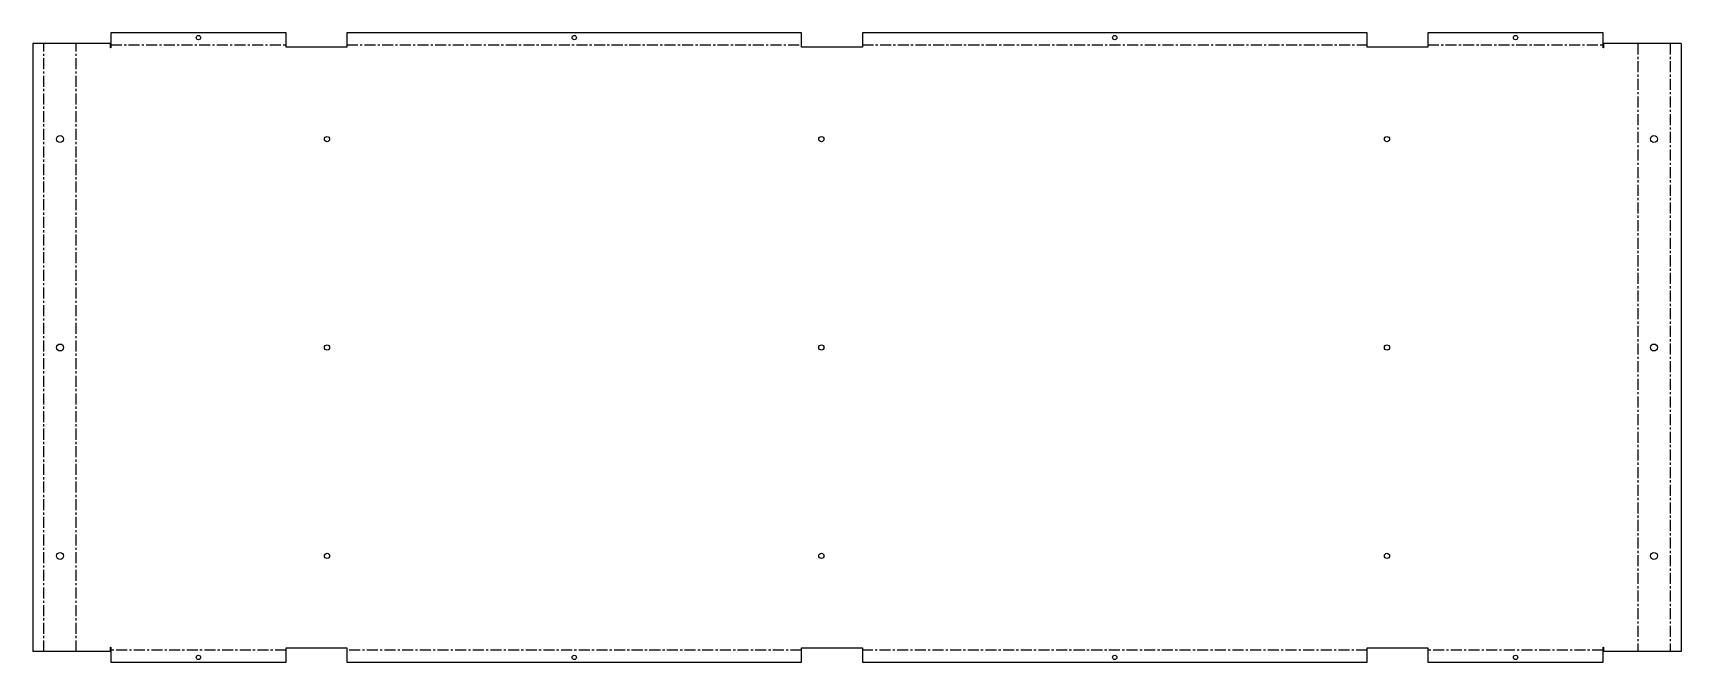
# Model space of a CAD drawing. Header units: millimetres. Extents: x -949 to 949, y -12 to 712.
import ezdxf

# ---------------------------------------------------------------- set-up
doc = ezdxf.new("R2010")
doc.units = ezdxf.units.MM
doc.linetypes.add('CENTERX2', pattern=[20.32, 12.7, -2.54, 2.54, -2.54])

msp = doc.modelspace()

# ---------------------------------------------------------------- linework, layer by layer
at = {"color": 7, "linetype": 'Continuous', "lineweight": 25}
for p, q in [((-858.8, 712.3), (-858.8, 695.2)), ((-657.2, 712.3), (-858.8, 712.3)), ((-657.2, 695.8), (-657.2, 712.3)), ((-587.2, 712.3), (-587.2, 695.8)), ((-63.8, 712.3), (-587.2, 712.3)), ((-63.8, 695.8), (-63.8, 712.3)), ((6.2, 712.3), (6.2, 695.8)), ((587.2, 712.3), (6.2, 712.3)), ((587.2, 695.8), (587.2, 712.3)), ((657.2, 712.3), (657.2, 695.8)), ((858.8, 712.3), (657.2, 712.3)), ((858.8, 695.2), (858.8, 712.3)), ((-948.5, 700), (-948.5, 0)), ((-859.4, 700), (-948.5, 700)), ((-859.4, 695.2), (-859.4, 700)), ((-858.8, 695.2), (-859.4, 695.2)), ((-587.2, 695.8), (-657.2, 695.8)), ((6.2, 695.8), (-63.8, 695.8)), ((657.2, 695.8), (587.2, 695.8)), ((859.4, 695.2), (858.8, 695.2)), ((859.4, 700), (859.4, 695.2)), ((948.5, 700), (859.4, 700)), ((948.5, 700), (948.5, 0)), ((-859.4, 0), (-948.5, 0)), ((-859.4, 4.8), (-858.8, 4.8)), ((-859.4, 0), (-859.4, 4.8)), ((-858.8, 4.8), (-858.8, -12.3)), ((-657.2, 4.2), (-587.2, 4.2)), ((-657.2, -12.3), (-657.2, 4.2)), ((-587.2, 4.2), (-587.2, -12.3)), ((-63.8, 4.2), (6.2, 4.2)), ((-63.8, -12.3), (-63.8, 4.2)), ((6.2, 4.2), (6.2, -12.3)), ((587.2, 4.2), (657.2, 4.2)), ((587.2, -12.3), (587.2, 4.2)), ((657.2, 4.2), (657.2, -12.3)), ((858.8, 4.8), (859.4, 4.8)), ((858.8, -12.3), (858.8, 4.8)), ((859.4, 4.8), (859.4, 0)), ((948.5, 0), (859.4, 0)), ((-858.8, -12.3), (-657.2, -12.3)), ((-587.2, -12.3), (-63.8, -12.3)), ((6.2, -12.3), (587.2, -12.3)), ((657.2, -12.3), (858.8, -12.3))]:
    msp.add_line(p, q, dxfattribs=at)
at = {"color": 7, "linetype": 'CENTERX2'}
for p, q in [((-935.9, 0), (-935.9, 700)), ((-898.6, 0), (-898.6, 700)), ((-858.8, 698.6), (-657.2, 698.6)), ((-587.2, 698.6), (-63.8, 698.6)), ((6.2, 698.6), (587.2, 698.6)), ((657.2, 698.6), (858.8, 698.6)), ((898.6, 700), (898.6, 0)), ((935.9, 700), (935.9, 0)), ((-657.2, 1.4), (-858.8, 1.4)), ((-63.8, 1.4), (-587.2, 1.4)), ((587.2, 1.4), (6.2, 1.4)), ((858.8, 1.4), (657.2, 1.4))]:
    msp.add_line(p, q, dxfattribs=at)
at = {"color": 7, "linetype": 'Continuous', "lineweight": 25}
for centre, radius in [((-758, 706.9), 2.5), ((-325.5, 706.9), 2.5), ((296.7, 706.9), 2.5), ((758, 706.9), 2.5), ((-917.3, 590), 4), ((-610, 590), 3), ((-41, 590), 3), ((610, 590), 3), ((917.3, 590), 4), ((-917.3, 350), 4), ((-610, 350), 3), ((-41, 350), 3), ((610, 350), 3), ((917.3, 350), 4), ((-917.3, 110), 4), ((917.3, 110), 4), ((-610, 110), 3), ((-41, 110), 3), ((610, 110), 3), ((-758, -6.9), 2.5), ((-325.5, -6.9), 2.5), ((296.7, -6.9), 2.5), ((758, -6.9), 2.5)]:
    msp.add_circle(centre, radius, dxfattribs=at)

doc.saveas('drawing.dxf')
